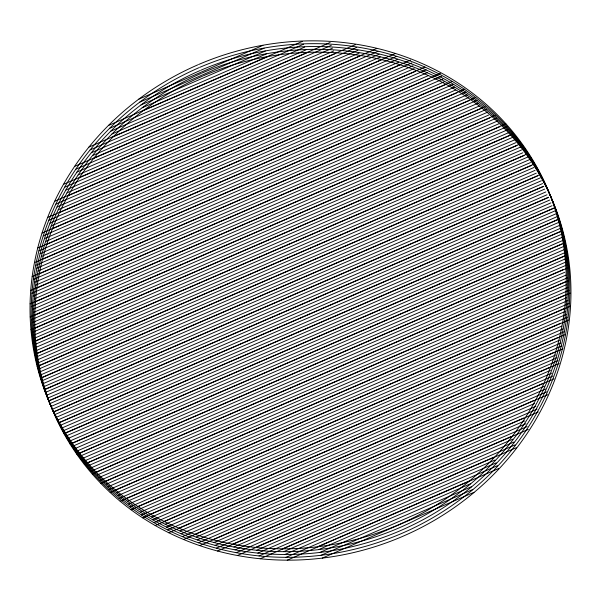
<?xml version="1.0" encoding="UTF-8"?>
<svg xmlns="http://www.w3.org/2000/svg" width="601" height="601" viewBox="0 0 601 601"><rect width="100%" height="100%" fill="white"/><g stroke="black" fill="none" stroke-linecap="round" stroke-linejoin="round"><path stroke-width="0.9" d="M138.636 99.255L262.945 45.36M139.823 102.095L264.132 48.193M141.01 104.927L265.319 51.025M142.189 107.759L266.506 53.857M108.405 125.496L302.326 41.409M143.376 110.592L267.685 56.697M109.585 128.329L303.513 44.241M110.772 131.161L304.699 47.081M111.959 133.993L305.886 49.913M88.956 147.05L330.122 42.491M113.146 136.825L307.073 52.745M90.142 149.889L331.301 45.323M91.322 152.722L332.488 48.155M92.509 155.554L333.675 50.987M74.607 166.402L355.552 44.587M93.696 158.386L334.862 53.82M75.786 169.234L356.731 47.419M76.973 172.066L357.918 50.259M78.16 174.906L359.105 53.091M63.473 184.357L376.737 48.531M79.347 177.738L360.292 55.923M64.66 187.189L377.924 51.363M65.84 190.021L379.111 54.195M67.027 192.853L380.29 57.027M54.653 201.305L395.263 53.624M68.213 195.693L381.477 59.867M55.833 204.137L396.45 56.456M57.02 206.977L397.637 59.289M58.207 209.809L398.824 62.121M47.622 217.479L410.611 60.092M59.394 212.641L400.003 64.961M48.809 220.312L411.798 62.932M49.996 223.151L412.985 65.764M51.175 225.984L414.172 68.597M42.055 233.023L424.937 67.011M52.362 228.816L415.351 71.429M43.242 235.855L426.124 69.844M44.429 238.687L427.303 72.676M45.608 241.519L428.49 75.516M37.72 248.025L440.495 73.39M46.795 244.359L429.677 78.348M38.907 250.857L441.682 76.229M40.094 253.697L442.862 79.062M41.281 256.529L444.049 81.894M34.467 262.562L452.155 81.466M42.468 259.362L445.236 84.726M35.654 265.402L453.342 84.298M36.841 268.234L454.529 87.13M38.021 271.066L455.708 89.962M32.161 276.693L464.768 89.121M39.208 273.898L456.895 92.802M33.348 279.525L465.955 91.953M34.535 282.357L467.142 94.785M35.722 285.19L468.329 97.625M30.726 290.441L475.759 97.482M36.909 288.029L469.509 100.457M31.913 293.273L476.946 100.314M33.093 296.105L478.133 103.147M34.28 298.945L479.32 105.986M30.08 303.851L485.06 106.58M35.467 301.777L480.507 108.819M31.267 306.683L486.247 109.412M32.446 309.515L487.434 112.244M33.633 312.347L488.613 115.076M30.17 316.937L495.096 115.354M34.82 315.187L489.8 117.909M31.357 319.77L496.283 118.187M32.537 322.602L497.463 121.019M33.724 325.441L498.65 123.851M30.951 329.724L505.824 123.829M34.911 328.274L499.837 126.691M32.138 332.556L507.011 126.661M33.318 335.388L508.191 129.493M34.505 338.228L509.378 132.333M32.394 342.224L512.232 134.173M35.692 341.06L510.565 135.165M33.573 345.057L513.419 137.005M34.76 347.896L514.606 139.845M35.947 350.729L515.793 142.677M34.46 354.455L519.279 144.248M37.134 353.561L516.98 145.51M35.647 357.287L520.466 147.08M36.834 360.119L521.645 149.912M38.021 362.959L522.832 152.752M37.142 366.422L526.934 154.059M39.2 365.791L524.019 155.584M38.329 369.254L528.114 156.891M39.516 372.087L529.301 159.723M40.695 374.919L530.488 162.555M40.417 378.127L532.689 164.689M41.882 377.759L531.675 165.395M41.604 380.959L533.876 167.521M42.784 383.799L535.063 170.353M43.971 386.631L536.25 173.186M44.271 389.583L539.037 175.064M45.158 389.463L537.437 176.018M45.458 392.415L540.216 177.896M46.645 395.248L541.403 180.728M47.832 398.08L542.59 183.56M48.704 400.784L543.469 186.265M49.012 400.92L543.777 186.4M49.891 403.624L544.649 189.105M51.077 406.456L545.836 191.937M52.264 409.289L547.023 194.769M53.714 411.745L548.473 197.226M53.444 412.121L548.21 197.601M54.894 414.577L549.66 200.058M56.081 417.41L550.847 202.89M57.268 420.242L552.026 205.722M59.289 422.45L554.054 207.931M58.455 423.081L553.213 208.562M60.476 425.283L555.241 210.763M61.663 428.115L556.421 213.595M62.85 430.955L557.608 216.435M65.449 432.908L557.728 219.463M64.037 433.787L558.795 219.267M66.636 435.74L558.915 222.302M67.823 438.572L560.094 225.135M69.01 441.404L561.281 227.967M72.203 443.11L559.501 231.821M70.197 444.244L562.468 230.799M73.39 445.942L560.688 234.653M74.569 448.774L561.875 237.485M75.756 451.606L563.062 240.325M79.557 453.049L561.882 243.916M76.943 454.439L564.249 243.157M80.737 455.881L563.069 246.748M81.924 458.713L564.256 249.58M83.111 461.545L565.443 252.42M87.528 462.717L564.887 255.741M84.298 464.378L566.623 255.252M88.715 465.55L566.074 258.573M89.902 468.382L567.261 261.405M91.089 471.214L568.441 264.245M96.152 472.101L563.565 269.443M92.276 474.046L569.628 267.077M97.339 474.933L564.752 272.276M98.526 477.772L565.939 275.108M99.713 480.605L567.126 277.94M105.46 481.191L565.413 281.764M100.893 483.437L568.306 280.772M106.647 484.03L566.6 284.604M107.827 486.863L567.787 287.436M109.014 489.695L568.967 290.268M115.482 489.973L565.496 294.858M110.201 492.527L570.154 293.1M116.669 492.805L566.675 297.69M117.856 495.645L567.862 300.523M119.043 498.477L569.049 303.362M126.285 498.417L563.858 308.696M120.223 501.309L570.236 306.194M127.465 501.257L565.045 311.528M128.652 504.089L566.232 314.361M129.839 506.921L567.419 317.193M137.914 506.5L560.575 323.24M131.026 509.753L568.599 320.032M139.101 509.332L561.762 326.08M140.288 512.172L562.949 328.912M141.475 515.004L564.136 331.744M150.475 514.186L558.216 337.394M142.655 517.837L565.316 334.577M151.655 517.018L559.403 340.226M152.842 519.85L560.59 343.058M154.029 522.682L561.77 345.898M164.058 521.42L554.4 352.178M155.216 525.522L562.957 348.73M165.245 524.252L555.587 355.011M166.432 527.085L556.766 357.843M167.619 529.924L557.953 360.675M178.82 528.144L549.269 367.527M168.798 532.756L559.14 363.515M180.007 530.983L550.456 370.359M181.194 533.816L551.643 373.191M182.381 536.648L552.83 376.031M194.964 534.274L543.034 383.355M183.568 539.48L554.017 378.863M196.151 537.106L544.221 386.188M197.331 539.946L545.408 389.027M198.518 542.778L546.594 391.86M212.769 539.683L533.493 400.619M199.705 545.61L547.781 394.692M213.956 542.515L534.68 403.451M215.143 545.347L535.867 406.291M216.33 548.18L537.054 409.123M232.685 544.175L523.576 418.048M217.509 551.019L538.233 411.955M233.872 547.008L524.763 420.88M235.059 549.84L525.95 423.713M236.246 552.672L527.13 426.552M255.455 547.428L511.534 436.394M237.425 555.504L528.317 429.384M256.642 550.261L512.721 439.226M257.821 553.093L513.908 442.066M259.008 555.933L515.095 444.898M282.508 548.826L493.834 457.196M260.195 558.765L516.274 447.73M283.695 551.658L495.021 460.028M284.874 554.49L496.208 462.86M286.061 557.33L497.395 465.7M317.508 546.775L469.171 481.018M287.248 560.162L498.575 468.532M318.695 549.607L470.358 483.85M319.882 552.439L471.545 486.682M321.069 555.279L472.732 489.514M322.256 558.111L473.911 492.354M198.608 64.502L201.102 63.443A270.991 250.902 -22.7 0 1 563.25 318.688A270.991 250.902 -22.7 0 1 132.032 502.541A270.991 250.902 -22.7 0 1 197.819 64.848M199.795 67.335L202.289 66.275A270.991 250.902 -22.7 0 1 564.437 321.527A270.991 250.902 -22.7 0 1 133.219 505.373A270.991 250.902 -22.7 0 1 199.006 67.68M200.982 70.174L203.476 69.115A270.991 250.902 -22.7 0 1 565.624 324.36A270.991 250.902 -22.7 0 1 134.406 508.206A270.991 250.902 -22.7 0 1 200.186 70.512M202.169 73.006L204.663 71.947A270.991 250.902 -22.7 0 1 566.811 327.192A270.991 250.902 -22.7 0 1 135.593 511.038A270.991 250.902 -22.7 0 1 201.373 73.345M203.348 75.839L205.843 74.779A270.991 250.902 -22.7 0 1 567.99 330.024A270.991 250.902 -22.7 0 1 136.78 513.878A270.991 250.902 -22.7 0 1 202.56 76.184"/></g></svg>
